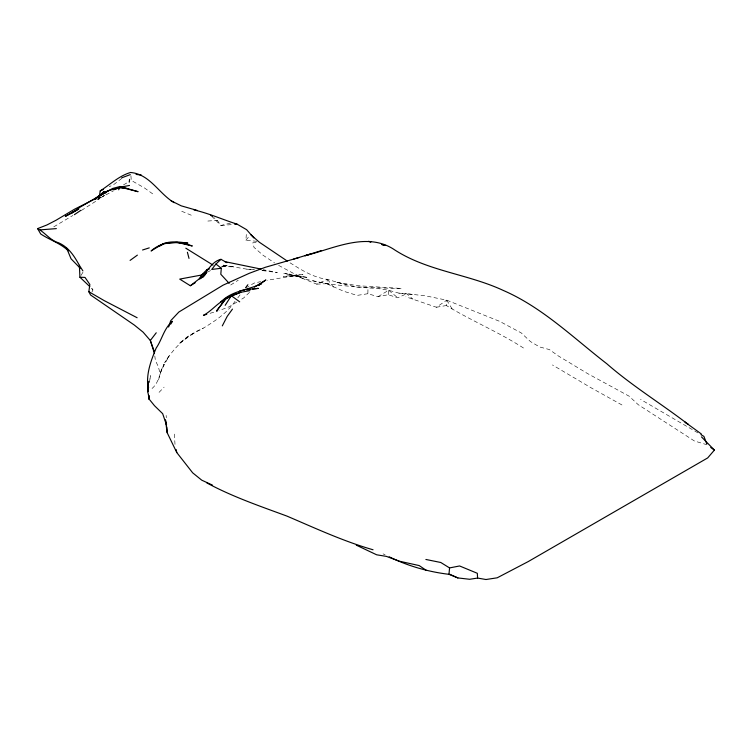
<?xml version="1.0" encoding="UTF-8"?>
<svg xmlns="http://www.w3.org/2000/svg" width="752" height="752" viewBox="0 0 752 752"><rect width="100%" height="100%" fill="white"/><g stroke="black" fill="none" stroke-linecap="round" stroke-linejoin="round"><path stroke-width="0.56" stroke-dasharray="3.76 2.82" d="M707.106 444.808L694.397 440.982L638.222 404.67L629.142 396.191L587.472 373.518L558.313 355.931L549.421 349.577L539.663 346.973L530.433 341.558L521.174 332.873L499.572 321.32L446.707 300.17L425.5 295.846L406.644 293.741L397.78 297.783L388.182 294.737L378.059 296.683L367.86 293.722L367.991 287.875L357.689 287.32L335.749 282.075L357.689 285.704L401.671 288.467C363.771 287.621 325.287 286.973 289.163 274.085L301.157 277.159L283.184 273.126L295.461 275.758L308.179 277.488L289.68 275.091L302.689 276.416L283.419 276.445L302.99 274.283L267.12 280.289M523.486 348.016C498.764 332.093 471.401 320.784 446.368 305.528L446.707 300.17L436.423 307.248L405.873 296.786M256.996 241.317L245.923 240.236L246.468 232.03M388.182 294.737L388.624 290.263L378.171 288.561L367.991 287.875M149.375 382.552L150.569 375.643L149.394 382.044M367.86 293.722L357.097 295.395L343.683 291.268L326.631 283.72L327.487 279.368C313.283 277.704 301.044 269.695 289.191 262.279M152.045 388.511C159.499 382.148 159.509 372.334 163.974 364.259L160.082 373.725L158.352 366.628L155.382 360.528L154.809 355.922M158.512 379.948L161.144 370.651L169.059 355.94L164.754 362.577C174.041 347.725 186.703 334.866 203.153 328.22C215.457 320.897 227.508 312.691 235.564 300.574M91.96 291.964L92.91 289.962L91.368 287.198M81.037 275.401L83.256 271.754M81.376 210.457L98.785 199.336L100.044 197.466M98.785 199.336L100.007 197.588M237.792 297.858L240.537 294.258M245.34 287.941L248.771 283.438L245.453 287.574M245.923 240.236L249.279 236.166M159.048 392.375L164.124 387.139M249.532 292.34L243.667 297.952L240.772 299.719M121.862 178.346L114.041 184.362L109.219 186.712M193.367 333.503L178.891 343.664L187.436 336.68L203.153 328.22M230.695 284.999L238.243 280.214M123.469 184.917L129.588 181.317M236.899 302.069L229.163 306.778L218.907 310.661M378.059 296.683L388.624 290.263L398.908 293.139L412.707 294.389M53.768 226.85L72.897 215.448M100.119 198.002L113.533 190.792M245.735 287.875L254.242 283.053L260.681 281.643M96.698 199.647L104.509 195.426L98.239 198.613M207.571 272.055L210.56 270.57M278.607 265.371L303.799 278.954L316.705 284.124L327.487 279.368L346.334 284.942M210.09 313.311L217.807 310.99M230.375 223.137L220.825 225.478L212.308 216.811M221.652 266.932L227.311 265.898L221.708 266.114M436.423 307.248L446.368 305.528M231.278 224.632L220.825 225.478L217.347 220.345L214.057 217.789M207.843 221.05L217.347 220.345M256.103 242.492L252.822 242.736L254.007 247.37L263.04 255.219L274.621 262.965M316.705 284.124L326.631 283.72M221.708 266.556L234.06 266.875L221.953 264.958L246.853 269.16L254.937 269.818M398.908 293.139L406.644 293.741L412.961 299.202M246.853 269.16L254.608 269.789M261.865 270.382L265.334 270.673L262.185 270.41M262.467 270.598L277.328 272.562L263.125 269.695M312.87 280.75L330.993 284.613M181.721 211.265L193.64 216.209M383.078 553.857L385.118 554.844M621.96 404.961L591.58 388.079L552.438 364.955M697.988 432.898L640.544 399.397M152.694 193.866L144.375 187.878L131.252 180.405L130.782 173.721M388.624 290.263L397.78 297.783M91.33 288.26L92.91 289.962M327.487 279.368L333.474 287.161M446.707 300.17L452.629 309.721M174.323 434.064L175.009 444.413M166.145 415.414L166.295 417.745"/><path stroke-width="1.13" d="M221.304 268.248L211.726 269.46L215.937 264.037L221.304 268.248L220.797 274.254L229.172 283.344M701.475 436.884L714.4 450.1L707.679 457.93L528.271 561.556L497.194 577.809L485.971 579.519L477.576 578.062L469.671 579.284L457.883 577.931L448.972 574.321L449.564 567.92L440.794 562.496L425.876 559.46M154.517 353.619L150.325 340.487L143.106 332.158L134.279 325.024L90.541 294.972L88.849 291.729L89.836 284.435L85.004 277.422L79.928 277.225L79.374 265.324C74.269 256.122 68.817 247.314 58.665 242.83C50.046 240.386 45.12 232.537 37.6 228.608L46.85 224.998L55.921 220.317L74.542 209.206L95.156 198.838L104.265 191.459L103.043 193.208M129.231 182.181L129.607 179.361M148.445 387.402L147.796 391.764L149.281 399.218L148.605 398.447L148.605 395.138M99.33 196.159L100.232 190.876C110.177 184.531 118.957 175.921 130.51 172.481C149.864 174.05 158.916 193.715 174.201 202.683M148.586 387.158L147.796 391.764L147.871 381.142L147.909 386.979C146.142 373.396 151.067 360.424 156.162 348.11C162.159 339.378 163.889 328.427 172.434 321.301L170.648 324.215M118.731 189.795L119.295 187.821L126.956 188.489M168.627 327.054L170.704 320.709L178.854 312.033L223.062 285.168L249.25 273.314L265.287 267.308L299.23 257.466M222.301 325.879L227.226 316.329L232.462 309.11M199.233 279.011L201.583 275.016L206.932 269.63L208.943 268.821M225.168 305.331L231.315 295.724L240.79 292.293L249.937 290.639M156.247 332.779L150.325 340.487L154.235 351.325M215.937 264.037L220.975 259.318L226.925 262.692M204.826 275.185L202.429 277.441C207.467 270.673 212.13 261.386 220.975 259.318M200.54 278.795L204.676 275.119M206.753 272.459L201.583 275.016L179.7 279.105L190.341 285.741L206.048 273.587M130.087 260.399L137.381 255.125M258.509 285.234L265.86 279.97L254.326 287.179M74.363 214.687L80.887 210.306M190.341 285.741L195.163 282.78M258.641 285.318L261.611 283.598C248.16 290.206 231.813 290.563 220.881 301.975C214.875 306.177 209.958 311.92 203.472 315.295L206.781 314.298M75.98 210.513L65.283 216.397L78.744 209.009L70.707 213.615L80.37 207.016L108.156 190.707L119.295 187.821L113.984 189.739M201.583 275.016L206.574 272.544M100.232 190.876L103.278 189.495M240.79 292.293L226.089 298.356L220.881 301.975L235.009 293.609L226.089 298.356L216.632 310.896L226.089 298.356L231.315 295.724L239.709 301.843M121.73 177.81L130.303 174.614M106.549 192.427L103.362 193.584L94.16 199.609L108.156 190.707L103.362 193.584L112.546 188.489L120.019 186.477L138.095 191.685L120.564 187.192L120.019 186.477M161.877 245.133L158.719 246.252C167.245 240.132 178.186 241.853 187.925 243.15L183.253 242.999M142.551 250.002L149.263 247.869M321.442 250.585L304.936 255.746C333.653 248.677 367.22 230.996 394.979 250.096C427.926 271.246 468.129 274.057 503.182 290.394C542.408 307.389 573.372 337.892 606.779 363.733C632.319 386.058 661.328 403.73 688.155 424.354L685.053 422.135L701.296 433.932M293.665 259.073L310.294 254.054M206.932 269.63L209.065 269.178M120.564 187.192L129.494 185.443M449.564 567.92L459.585 565.965L477.341 573.297L477.576 578.062M239.907 290.742L244.503 290.15M246.806 289.858L250.266 289.417M252.569 289.116L258.321 288.383L245.509 289.614M234.765 224.35L237.087 224.162L246.628 229.689L253.809 237.923M40.364 229.858L56.362 228.608M136.074 174.408L141.357 175.084M448.972 574.321C428.283 571.83 407.904 565.993 389.198 556.818M224.81 261.621L261.038 269.084M193.978 209.902C208.783 213.333 222.752 219.584 237.087 224.162M370.849 241.853L368.574 241.354L370.792 241.89M381.866 244.569L385.184 245.378L381.931 244.513M197.4 210.485L181.251 205.851L170.986 200.737M373.048 549.768C343.307 541.261 315.229 528.167 286.85 516.06C259.76 506.068 232.265 496.677 206.8 482.897M449.752 574.265L457.883 577.931M212.459 485.115L201.743 480.171L192.681 472.839L176.795 452.572L167.179 432.729L165.431 419.889L166.577 424.889M356.298 545.153L376.658 554.797L386.434 556.395L399.585 561.246L419.202 565.579L426.45 570.477M137.137 317.739L104.246 300.64L88.849 291.729M700.958 434.637L703.919 436.386L706.711 443.755M185.81 248.198L213.06 265.127M287.311 261.085L259.384 242.257L250.623 234.539M710.753 447.449L714.4 450.1M210.757 215.241L212.412 216.51M68.3 250.801C60.395 243.159 49.651 239.973 40.683 233.957L37.6 228.608M79.928 277.225L89.761 286.55M80.285 268.267L71.055 258.81L66.58 248.028M148.605 398.447L154.498 405.713L162.667 413.675L166.427 424.786M79.374 265.324L82.899 270.889M187.408 252.268L189.006 258.406M176.128 449.517L176.795 452.572M166.869 427.033L167.179 432.729M149.103 395.702L149.281 399.218M156.595 247.577L151.096 250.98C162.601 240.518 178.553 241.091 192.296 245.998L177.134 242.323L163.673 243.535L156.595 247.577"/></g></svg>
